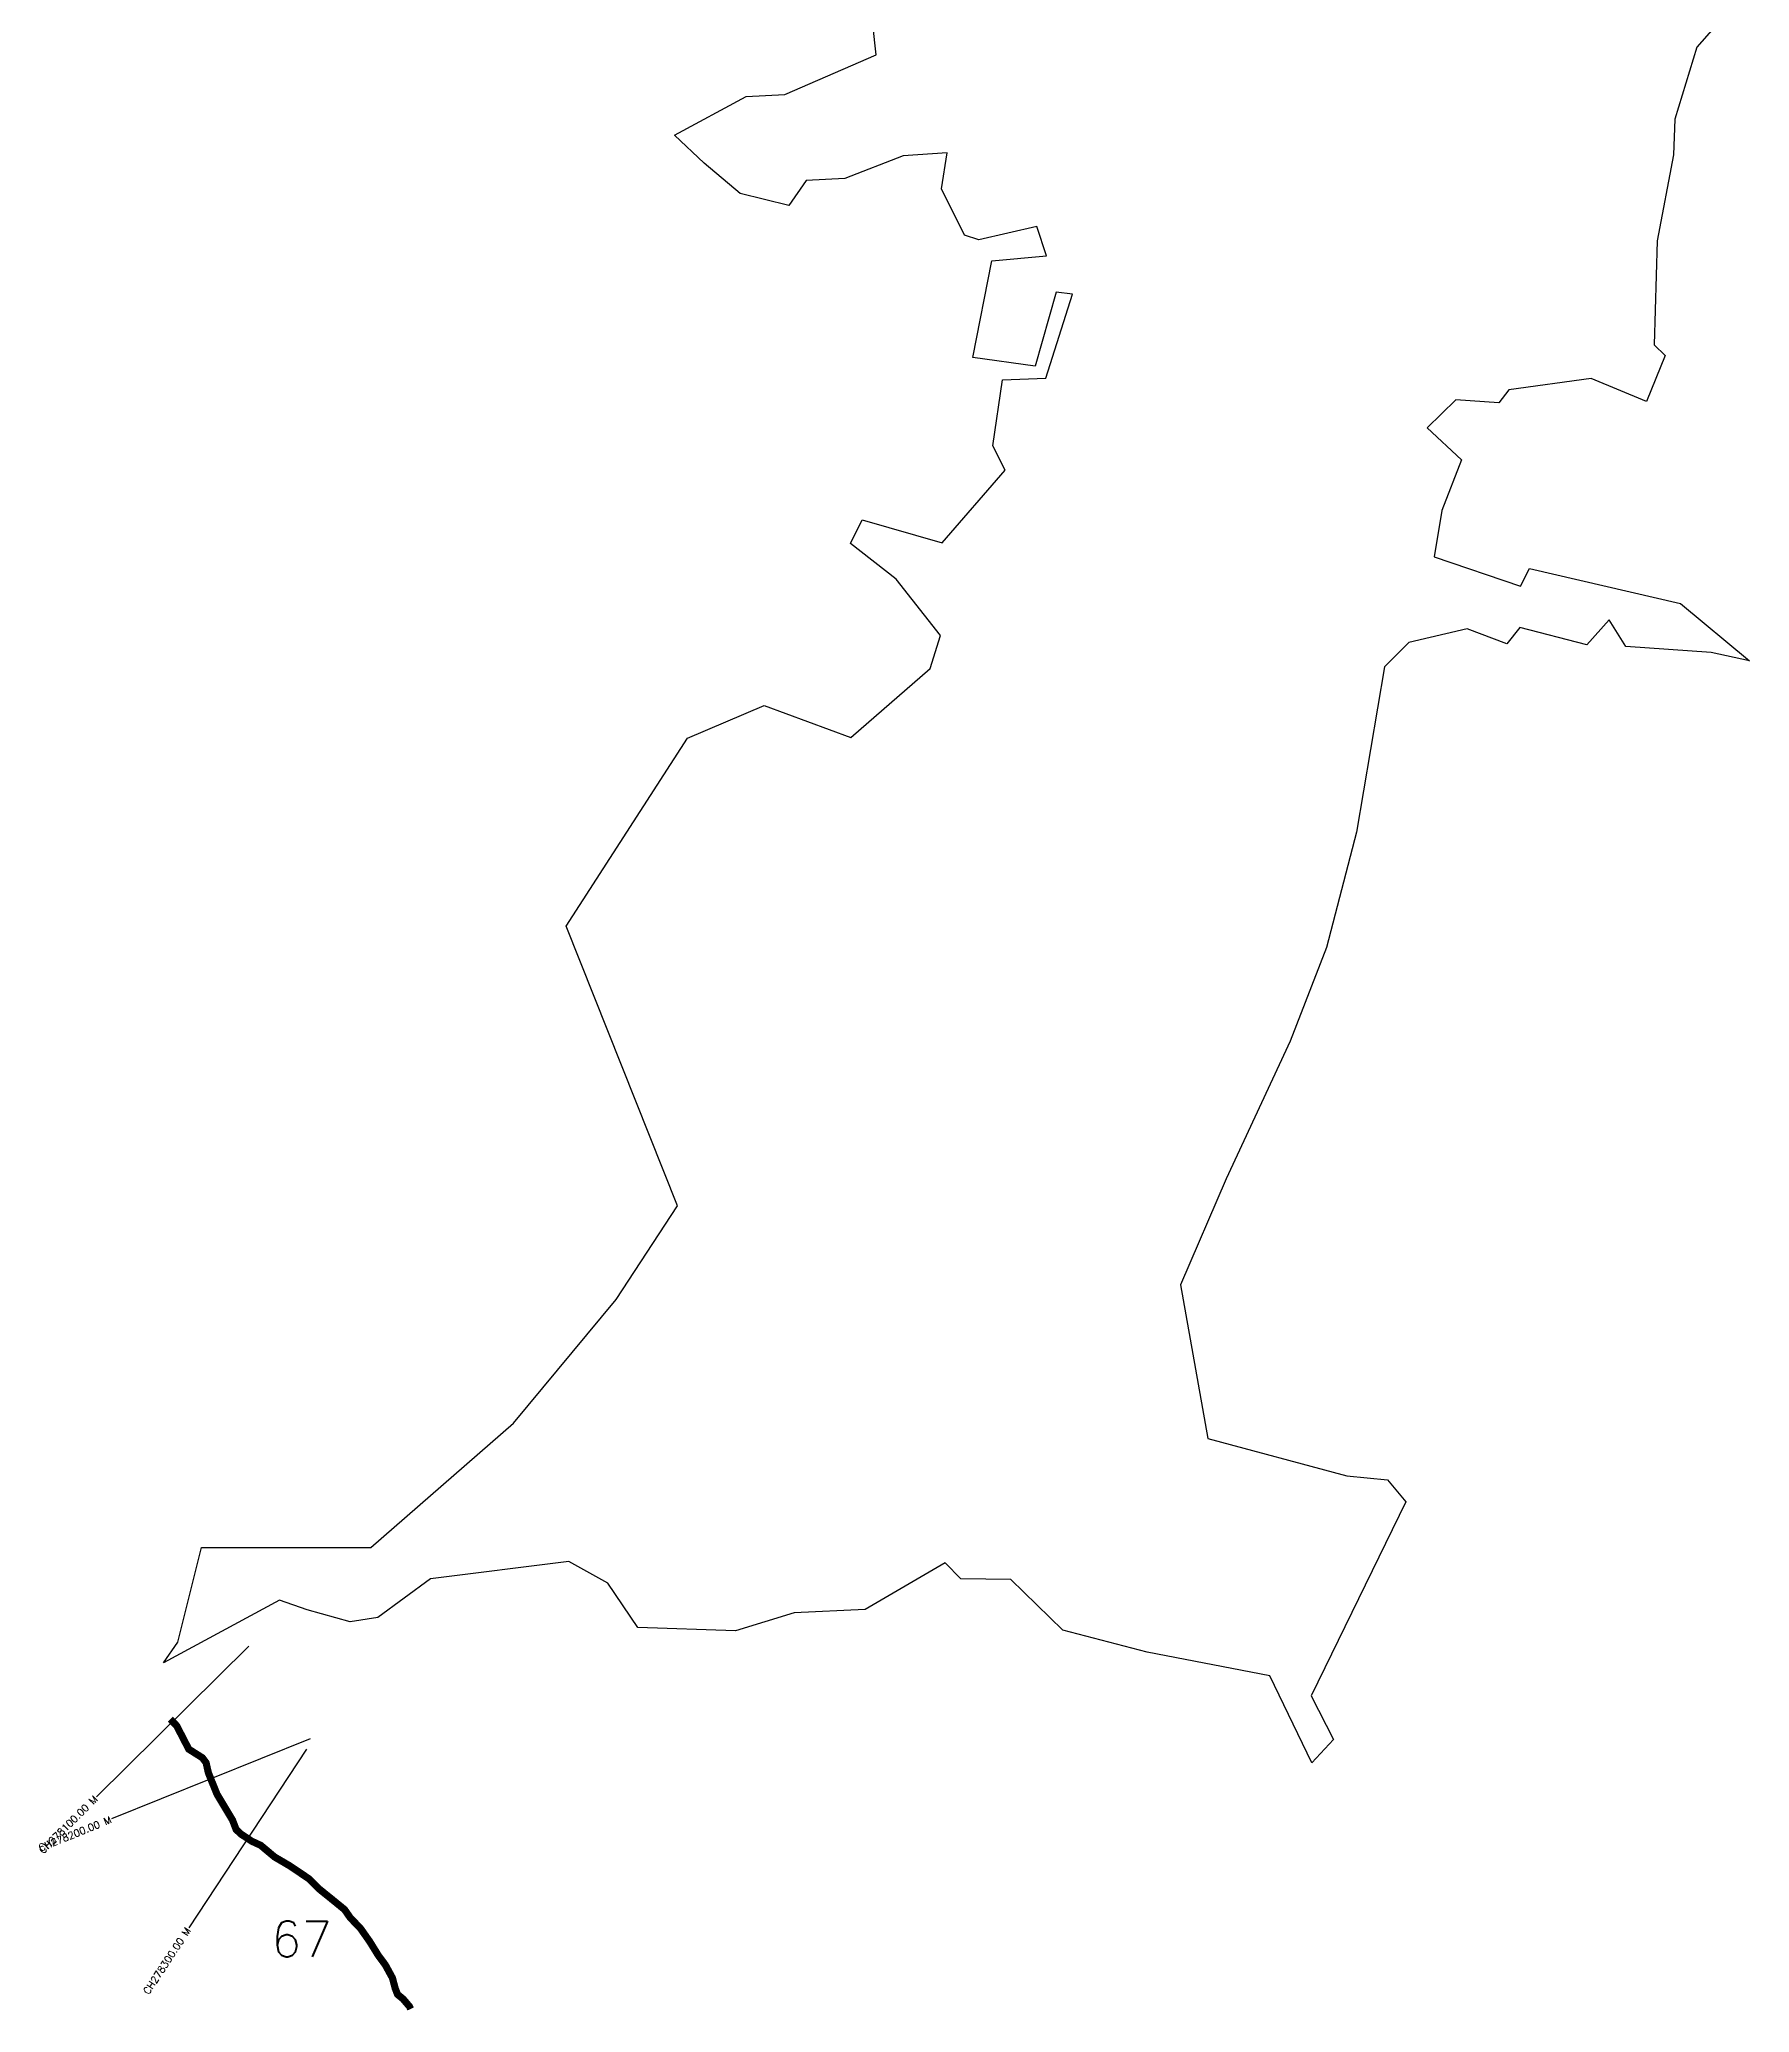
# Model space of a CAD drawing. Header units: metres. Extents: x 284665 to 287372, y 2025713 to 2031238.
# Drawn here: x 284665 to 287060, y 2025713 to 2028475 of the extents above; entities that cross this region are included whole.
import ezdxf
from ezdxf.enums import TextEntityAlignment as Align

# ---------------------------------------------------------------- set-up
doc = ezdxf.new("R2010")
doc.units = ezdxf.units.M
for name, color, linetype in [('CS', 134, 'Continuous'), ('CSMark', 6, 'Continuous'), ('UNPROTECTED', 10, 'Continuous'), ('village', 3, 'Continuous')]:
    doc.layers.add(name, color=color, linetype=linetype)
doc.styles.get("Standard").update_dxf_attribs({"font": 'simplex.shx'})

msp = doc.modelspace()

# ---------------------------------------------------------------- linework, layer by layer
at = {"layer": 'CS'}
for p, q in [((284958.5, 2026225.5), (284745, 2026014.6)), ((285044.4, 2026095.9), (284766.2, 2025983.7)), ((285039.4, 2026081.6), (284874.4, 2025831.1))]:
    msp.add_line(p, q, dxfattribs=at)
at = {"layer": 'UNPROTECTED', "const_width": 10, "flags": 128}
msp.add_lwpolyline([(284848.6, 2026123.3), (284857.4, 2026114.3), (284867.3, 2026095.2), (284874.4, 2026081.4), (284886.6, 2026073.7), (284893.5, 2026069.3), (284898.7, 2026062.4), (284901.8, 2026048.6), (284906.4, 2026037), (284910.9, 2026026), (284913.9, 2026018.5), (284921, 2026006.6), (284928.6, 2025993.9), (284935.6, 2025982.3), (284940.8, 2025968.8), (284947.8, 2025962.3), (284962.5, 2025952.6), (284975.2, 2025946.7), (284994.7, 2025930.4), (285015.7, 2025918.1), (285042.3, 2025900.2), (285056.2, 2025886.3), (285071, 2025874.4), (285092.6, 2025856.8), (285100.6, 2025845.3), (285114.7, 2025830.7), (285128, 2025811.8), (285139.8, 2025792.7), (285149.7, 2025779.3), (285159.6, 2025761.2), (285163.6, 2025746.3), (285166.8, 2025738), (285174.6, 2025731.6), (285183.6, 2025721), (285185.2, 2025717.6)], dxfattribs=at)
at = {"layer": 'village', "color": 6}
msp.add_polyline3d([(287052.2, 2028539.7, 0), (286986.4, 2028464.7, 0), (286955.8, 2028363.9, 0), (286953.6, 2028313.6, 0), (286930.8, 2028193.2, 0), (286926.5, 2028047.9, 0), (286942.2, 2028032.9, 0), (286915.7, 2027968.4, 0), (286838.4, 2028000.4, 0), (286722.9, 2027984.6, 0), (286709.1, 2027966.6, 0), (286648.8, 2027970.9, 0), (286608.8, 2027931.4, 0), (286656.9, 2027886.8, 0), (286629.3, 2027815.6, 0), (286618.4, 2027750.8, 0), (286739.5, 2027709.7, 0), (286752, 2027734.8, 0), (286963.6, 2027685.4, 0), (287060.2, 2027605.5, 0), (287006.5, 2027617, 0), (286886.8, 2027625.4, 0), (286863.7, 2027662.9, 0), (286832.3, 2027627.7, 0), (286738.7, 2027651.8, 0), (286720.2, 2027629.1, 0), (286665, 2027650.3, 0), (286583.3, 2027631.1, 0), (286549, 2027596.9, 0), (286509.7, 2027365.4, 0), (286467.9, 2027203.9, 0), (286417, 2027072.6, 0), (286327.2, 2026879.9, 0), (286263.4, 2026731.4, 0), (286301.7, 2026516.4, 0), (286496.2, 2026464.2, 0), (286553.1, 2026458.7, 0), (286578.8, 2026427.5, 0), (286446.4, 2026156, 0), (286477.7, 2026095, 0), (286447.4, 2026062.1, 0), (286388.2, 2026184.1, 0), (286216.4, 2026217.2, 0), (286098.7, 2026248.2, 0), (286025.8, 2026319.2, 0), (285955.6, 2026319.8, 0), (285933.5, 2026342.2, 0), (285821.8, 2026277, 0), (285722.2, 2026272.1, 0), (285640.1, 2026246.9, 0), (285503.5, 2026251.6, 0), (285461.4, 2026313.7, 0), (285406.8, 2026344.3, 0), (285213, 2026319.8, 0), (285139, 2026265.9, 0), (285100.6, 2026259.9, 0), (285040.3, 2026276.7, 0), (285001.4, 2026290, 0), (284838.9, 2026202.4, 0), (284859.1, 2026231.3, 0), (284892.3, 2026363.7, 0), (285129.4, 2026363.9, 0), (285329.1, 2026537.9, 0), (285472.9, 2026710.8, 0), (285559, 2026842.1, 0), (285403, 2027233.8, 0), (285573, 2027497.1, 0), (285680.4, 2027542.9, 0), (285801.7, 2027498, 0), (285912.8, 2027594.6, 0), (285927.2, 2027640.7, 0), (285865.2, 2027719.7, 0), (285801.1, 2027769.8, 0), (285817.3, 2027802.6, 0), (285929.4, 2027770.4, 0), (286017.7, 2027872.2, 0), (286000.3, 2027906.3, 0), (286014.1, 2027998.7, 0), (286074.7, 2028001.1, 0), (286112.1, 2028118.9, 0), (286089, 2028121.5, 0), (286059.8, 2028018.1, 0), (285972.3, 2028030, 0), (285999.1, 2028165.3, 0), (286075.6, 2028172.4, 0), (286062.3, 2028213.4, 0), (285981.1, 2028194.6, 0), (285961, 2028201.2, 0), (285928.4, 2028266.3, 0), (285936.7, 2028316.8, 0), (285874.7, 2028312.2, 0), (285793, 2028280.6, 0), (285739, 2028277.7, 0), (285715, 2028242.8, 0), (285646.5, 2028259.6, 0), (285596, 2028302, 0), (285554.5, 2028341.5, 0), (285655.2, 2028395.4, 0), (285709.4, 2028398.2, 0), (285836.9, 2028453.7, 0), (285832.5, 2028496.5, 0)], dxfattribs=at)

# ---------------------------------------------------------------- texts
at = {"insert": (284989.5, 2025840.7), "char_height": 50, "attachment_point": 1}
msp.add_mtext_dynamic_manual_height_columns('67', width=70.183, gutter_width=1, heights=[51.1], dxfattribs=at)
at = {"layer": 'CSMark'}
for s, rotation, p in [('CH278100.00 M', 44.6444, (284744.3, 2026013.9)), ('CH278200.00 M', 21.961, (284765.3, 2025983.3)), ('CH278300.00 M', 56.6403, (284873.8, 2025830.2))]:
    msp.add_text(s, height=10, rotation=rotation, dxfattribs=at).set_placement(p, align=Align.MIDDLE_RIGHT)

doc.saveas('drawing.dxf')
